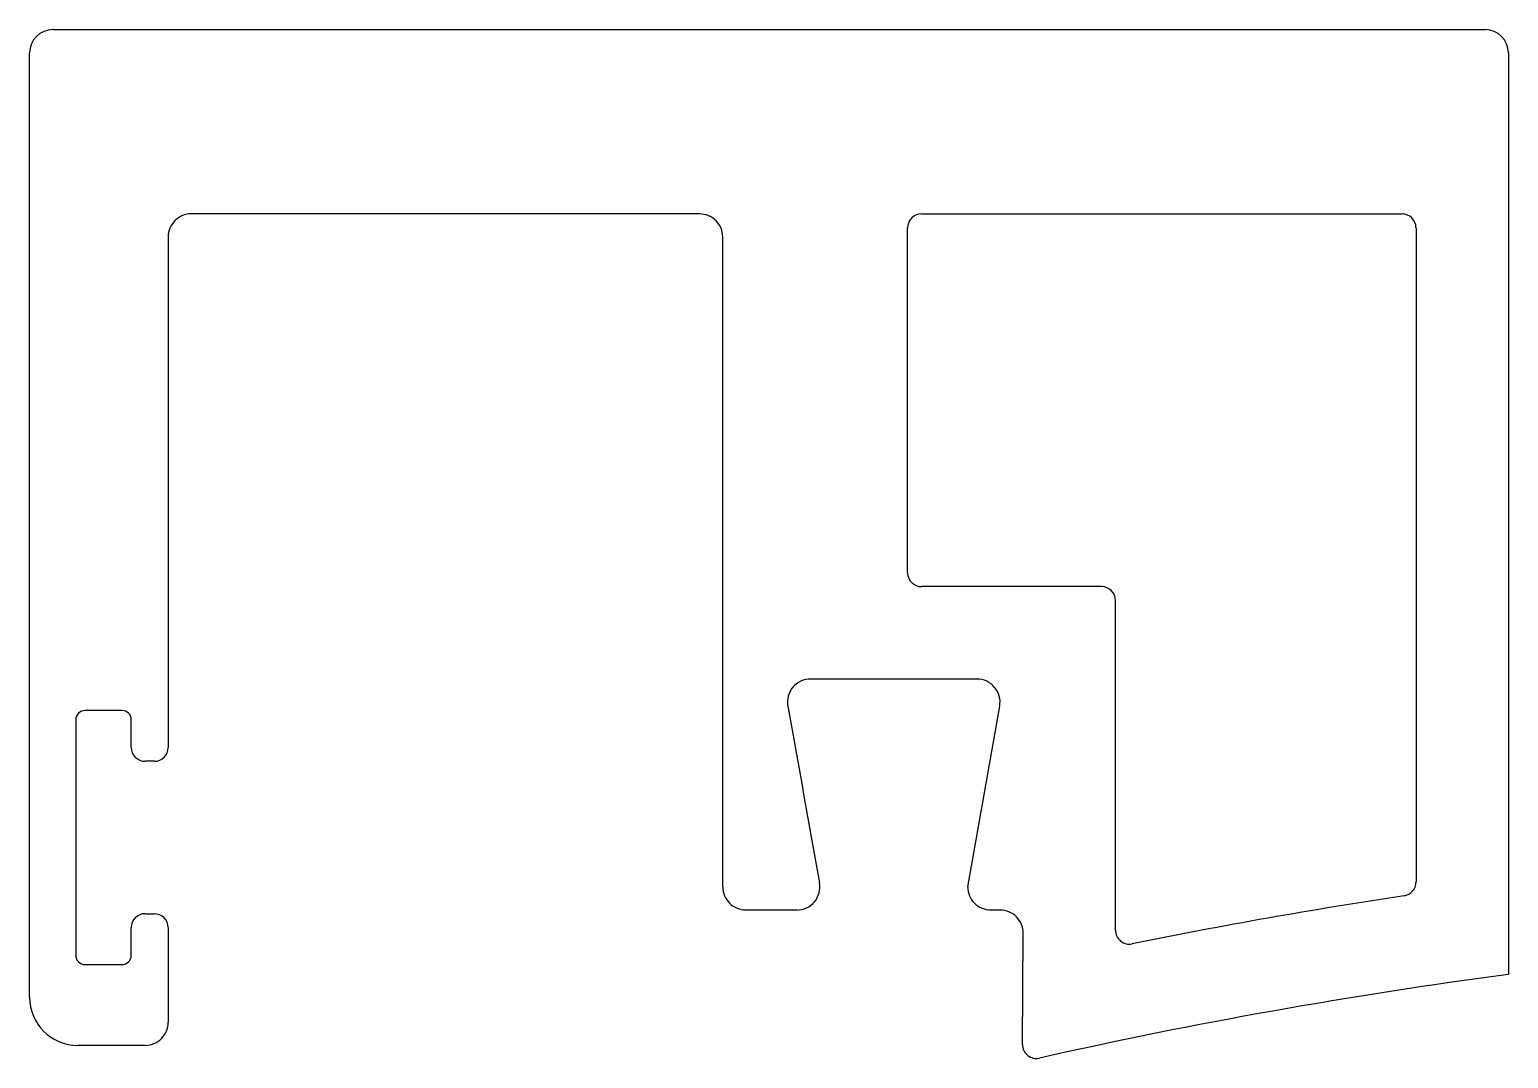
# Model space of a CAD drawing. Extents: x 2117.2 to 2149.4, y 198.7 to 221.1.
import ezdxf

# ---------------------------------------------------------------- set-up
doc = ezdxf.new("R2010")
doc.units = 0
doc.header["$LTSCALE"] = 15
doc.layers.get('0').update_dxf_attribs({"linetype": 'CONTINUOUS'})

msp = doc.modelspace()

# ---------------------------------------------------------------- linework, layer by layer
at = {"ltscale": 0.2}
for p, q in [((2117.73, 221.121), (2148.885, 221.121)), ((2117.227, 200.068), (2117.228, 220.618)), ((2149.388, 220.618), (2149.388, 200.566)), ((2131.8, 217.111), (2120.745, 217.111)), ((2136.624, 217.111), (2147.076, 217.111)), ((2136.323, 209.303), (2136.323, 216.809)), ((2147.378, 216.809), (2147.378, 202.573)), ((2120.243, 216.608), (2120.242, 205.503)), ((2132.303, 202.469), (2132.303, 216.608)), ((2140.541, 209.001), (2136.624, 209.001)), ((2140.843, 201.526), (2140.843, 208.7)), ((2137.83, 206.991), (2134.212, 206.991)), ((2119.237, 206.307), (2118.433, 206.307)), ((2137.629, 202.469), (2138.325, 206.4)), ((2118.233, 206.106), (2118.232, 200.981)), ((2119.438, 205.503), (2119.438, 206.106)), ((2119.941, 205.202), (2119.74, 205.202)), ((2133.911, 201.966), (2132.805, 201.966)), ((2138.332, 201.966), (2138.132, 201.966)), ((2119.74, 201.885), (2119.941, 201.885)), ((2119.438, 200.981), (2119.438, 201.584)), ((2120.242, 201.584), (2120.242, 199.523)), ((2138.822, 199.04), (2138.834, 201.461)), ((2118.433, 200.78), (2119.237, 200.78)), ((2119.74, 199.021), (2118.274, 199.021))]:
    msp.add_line(p, q, dxfattribs=at)
for centre, radius, start, end in [((2117.73, 220.618), 0.502, 90, 179.9992), ((2148.885, 220.618), 0.502, 0.0014, 90.0001), ((2120.745, 216.608), 0.503, 90.0001, 180.0001), ((2131.8, 216.608), 0.502, 0.0001, 90.0018), ((2136.624, 216.809), 0.301, 90, 180.0001), ((2147.076, 216.809), 0.301, 0.0001, 90), ((2136.624, 209.303), 0.302, 180.0001, 270.0001), ((2140.541, 208.7), 0.301, 0.0001, 90.0001), ((2134.212, 206.489), 0.503, 90.0001, 190.1462), ((2137.829, 206.488), 0.503, 349.966, 89.8873), ((2118.433, 206.106), 0.201, 90.0009, 179.9996), ((2119.237, 206.106), 0.201, 359.9992, 90.0008), ((108267.512, 19200.006), 107819.94, 190.1461944, 190.14826901), ((2119.74, 205.503), 0.301, 179.9976, 270.0033), ((2119.941, 205.503), 0.302, 270.0004, 359.9997), ((2132.805, 202.469), 0.502, 179.9986, 270.0002), ((2133.911, 202.469), 0.503, 270.0007, 10.1438), ((2138.132, 202.469), 0.502, 179.999, 270.001), ((2147.076, 202.573), 0.301, 278.5471, 0.0001), ((2138.332, 201.464), 0.502, 359.7108, 90.0008), ((2164.665, 85.539), 118.046, 98.54715, 101.46368), ((2119.74, 201.584), 0.302, 90.002, 179.9989), ((2119.941, 201.584), 0.301, 359.9943, 90.0018), ((2141.144, 201.526), 0.302, 180.0001, 281.4637), ((2118.433, 200.981), 0.201, 179.9969, 270.0634), ((2119.237, 200.981), 0.201, 269.9985, 0.0007), ((2164.667, 85.529), 116.047, 97.56608, 102.6825), ((2118.274, 200.068), 1.047, 180, 269.9971), ((2119.74, 199.523), 0.502, 269.9991, 359.9993), ((2139.123, 199.039), 0.302, 179.7129, 282.6749)]:
    msp.add_arc(centre, radius, start, end, dxfattribs=at)

doc.saveas('drawing.dxf')
